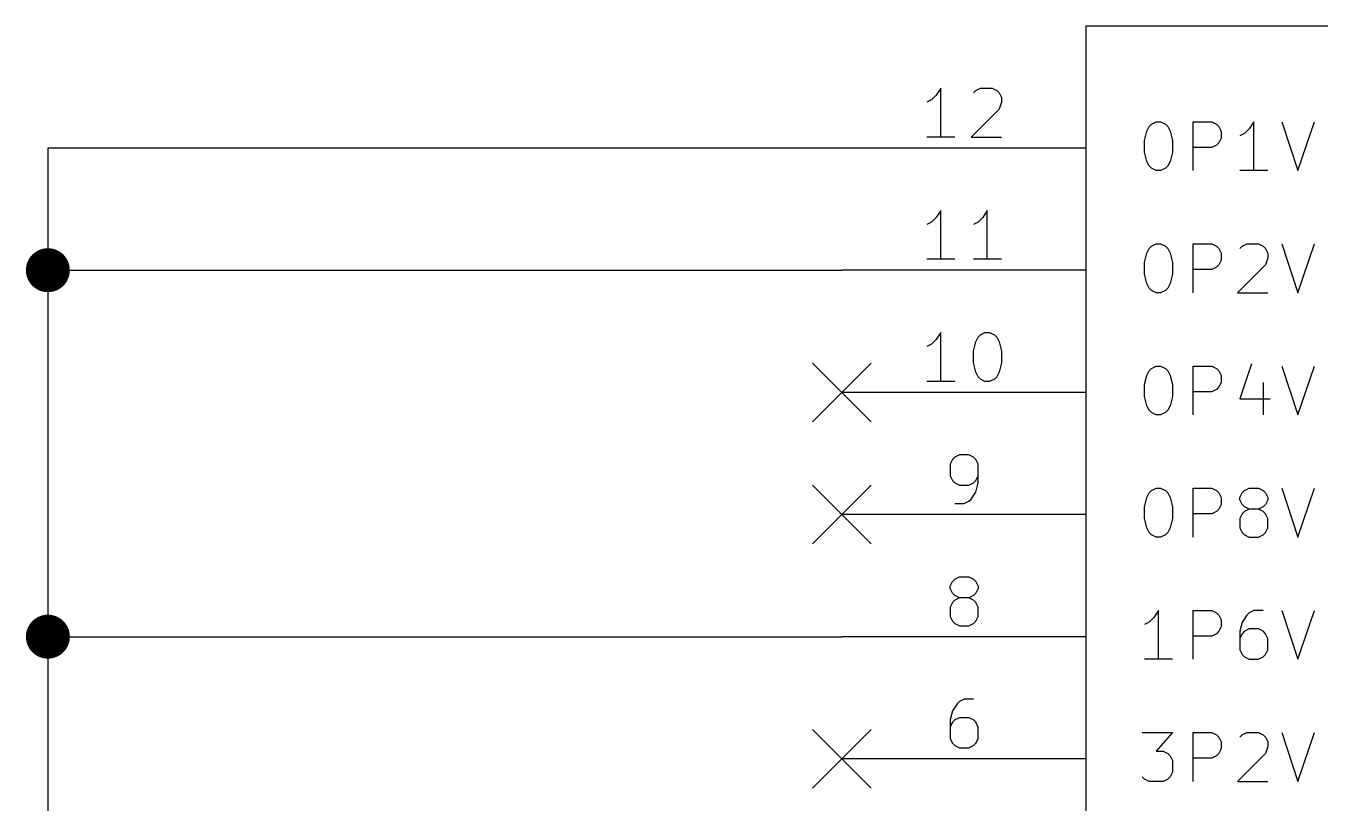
# Model space of a CAD drawing. Extents: x 0.4 to 11.3, y -7.9 to -0.4.
# Drawn here: x 4.332 to 5.391, y -3.786 to -3.15 of the extents above; entities that cross this region are included whole.
import ezdxf

# ---------------------------------------------------------------- set-up
doc = ezdxf.new("R2010")
doc.units = 0
doc.header["$MEASUREMENT"] = 0
for name, color, linetype in [('BLUE2', 5, 'CONTINUOUS'), ('CYAN2', 4, 'CONTINUOUS'), ('GREEN3', 91, 'CONTINUOUS'), ('LYELLOW', 51, 'CONTINUOUS'), ('RED2', 1, 'CONTINUOUS'), ('RED3', 11, 'CONTINUOUS')]:
    doc.layers.add(name, color=color, linetype=linetype)

msp = doc.modelspace()

# ---------------------------------------------------------------- linework, layer by layer
at = {"layer": 'BLUE2', "linetype": 'CONTINUOUS'}
for p, q in [((4.976, -3.426), (5.024, -3.474)), ((5.024, -3.426), (4.976, -3.474)), ((4.976, -3.526), (5.024, -3.574)), ((5.024, -3.526), (4.976, -3.574)), ((4.976, -3.726), (5.024, -3.774)), ((5.024, -3.726), (4.976, -3.774))]:
    msp.add_line(p, q, dxfattribs=at)
at = {"layer": 'CYAN2', "linetype": 'CONTINUOUS'}
for p, q in [((5.2514, -3.2323), (5.2533, -3.2304)), ((5.2514, -3.2323), (5.2533, -3.2304)), ((5.2533, -3.2304), (5.2571, -3.2285)), ((5.2533, -3.2304), (5.2571, -3.2285)), ((5.2571, -3.2285), (5.2609, -3.2285)), ((5.2571, -3.2285), (5.2609, -3.2285)), ((5.2609, -3.2285), (5.2648, -3.2304)), ((5.2609, -3.2285), (5.2648, -3.2304)), ((5.2648, -3.2304), (5.2667, -3.2323)), ((5.2648, -3.2304), (5.2667, -3.2323)), ((5.2876, -3.2685), (5.2876, -3.2285)), ((5.2876, -3.2285), (5.3029, -3.2285)), ((5.2876, -3.2685), (5.2876, -3.2285)), ((5.2876, -3.2285), (5.3029, -3.2285)), ((5.3029, -3.2285), (5.3067, -3.2304)), ((5.3029, -3.2285), (5.3067, -3.2304)), ((5.3067, -3.2304), (5.3086, -3.2323)), ((5.3067, -3.2304), (5.3086, -3.2323)), ((5.3371, -3.2285), (5.3333, -3.2342)), ((5.3371, -3.2285), (5.3333, -3.2342)), ((5.3371, -3.2685), (5.3371, -3.2285)), ((5.3371, -3.2685), (5.3371, -3.2285)), ((5.36, -3.2285), (5.3733, -3.2685)), ((5.36, -3.2285), (5.3733, -3.2685)), ((5.3733, -3.2685), (5.3867, -3.2285)), ((5.3733, -3.2685), (5.3867, -3.2285)), ((5.2476, -3.2437), (5.2495, -3.2361)), ((5.2476, -3.2437), (5.2495, -3.2361)), ((5.2495, -3.2361), (5.2514, -3.2323)), ((5.2495, -3.2361), (5.2514, -3.2323)), ((5.2667, -3.2323), (5.2686, -3.2361)), ((5.2667, -3.2323), (5.2686, -3.2361)), ((5.2686, -3.2361), (5.2705, -3.2437)), ((5.2686, -3.2361), (5.2705, -3.2437)), ((5.3086, -3.2323), (5.3105, -3.2361)), ((5.3086, -3.2323), (5.3105, -3.2361)), ((5.3105, -3.2418), (5.3086, -3.2456)), ((5.3105, -3.2418), (5.3086, -3.2456)), ((5.3105, -3.2361), (5.3105, -3.2418)), ((5.3105, -3.2361), (5.3105, -3.2418)), ((5.3295, -3.238), (5.3257, -3.2399)), ((5.3295, -3.238), (5.3257, -3.2399)), ((5.3333, -3.2342), (5.3295, -3.238)), ((5.3333, -3.2342), (5.3295, -3.238)), ((5.2476, -3.2533), (5.2476, -3.2437)), ((5.2476, -3.2533), (5.2476, -3.2437)), ((5.2705, -3.2437), (5.2705, -3.2533)), ((5.2705, -3.2437), (5.2705, -3.2533)), ((5.3029, -3.2495), (5.2876, -3.2495)), ((5.3029, -3.2495), (5.2876, -3.2495)), ((5.3067, -3.2476), (5.3029, -3.2495)), ((5.3067, -3.2476), (5.3029, -3.2495)), ((5.3086, -3.2456), (5.3067, -3.2476)), ((5.3086, -3.2456), (5.3067, -3.2476)), ((5.2495, -3.2609), (5.2476, -3.2533)), ((5.2495, -3.2609), (5.2476, -3.2533)), ((5.2514, -3.2647), (5.2495, -3.2609)), ((5.2514, -3.2647), (5.2495, -3.2609)), ((5.2686, -3.2609), (5.2667, -3.2647)), ((5.2686, -3.2609), (5.2667, -3.2647)), ((5.2705, -3.2533), (5.2686, -3.2609)), ((5.2705, -3.2533), (5.2686, -3.2609)), ((5.2533, -3.2666), (5.2514, -3.2647)), ((5.2533, -3.2666), (5.2514, -3.2647)), ((5.2571, -3.2685), (5.2533, -3.2666)), ((5.2571, -3.2685), (5.2533, -3.2666)), ((5.2609, -3.2685), (5.2571, -3.2685)), ((5.2609, -3.2685), (5.2571, -3.2685)), ((5.2648, -3.2666), (5.2609, -3.2685)), ((5.2648, -3.2666), (5.2609, -3.2685)), ((5.2667, -3.2647), (5.2648, -3.2666)), ((5.2667, -3.2647), (5.2648, -3.2666)), ((5.3486, -3.2685), (5.3257, -3.2685)), ((5.3486, -3.2685), (5.3257, -3.2685)), ((5.2476, -3.3437), (5.2495, -3.3361)), ((5.2476, -3.3437), (5.2495, -3.3361)), ((5.2495, -3.3361), (5.2514, -3.3323)), ((5.2495, -3.3361), (5.2514, -3.3323)), ((5.2514, -3.3323), (5.2533, -3.3304)), ((5.2514, -3.3323), (5.2533, -3.3304)), ((5.2533, -3.3304), (5.2571, -3.3285)), ((5.2533, -3.3304), (5.2571, -3.3285)), ((5.2571, -3.3285), (5.2609, -3.3285)), ((5.2571, -3.3285), (5.2609, -3.3285)), ((5.2609, -3.3285), (5.2648, -3.3304)), ((5.2609, -3.3285), (5.2648, -3.3304)), ((5.2648, -3.3304), (5.2667, -3.3323)), ((5.2648, -3.3304), (5.2667, -3.3323)), ((5.2667, -3.3323), (5.2686, -3.3361)), ((5.2667, -3.3323), (5.2686, -3.3361)), ((5.2686, -3.3361), (5.2705, -3.3437)), ((5.2686, -3.3361), (5.2705, -3.3437)), ((5.2876, -3.3685), (5.2876, -3.3285)), ((5.2876, -3.3285), (5.3029, -3.3285)), ((5.2876, -3.3685), (5.2876, -3.3285)), ((5.2876, -3.3285), (5.3029, -3.3285)), ((5.3029, -3.3285), (5.3067, -3.3304)), ((5.3029, -3.3285), (5.3067, -3.3304)), ((5.3067, -3.3304), (5.3086, -3.3323)), ((5.3067, -3.3304), (5.3086, -3.3323)), ((5.3086, -3.3323), (5.3105, -3.3361)), ((5.3086, -3.3323), (5.3105, -3.3361)), ((5.3105, -3.3361), (5.3105, -3.3418)), ((5.3105, -3.3361), (5.3105, -3.3418)), ((5.3257, -3.3323), (5.3276, -3.3304)), ((5.3257, -3.3323), (5.3276, -3.3304)), ((5.3276, -3.3304), (5.3314, -3.3285)), ((5.3276, -3.3304), (5.3314, -3.3285)), ((5.3314, -3.3285), (5.3409, -3.3285)), ((5.3314, -3.3285), (5.3409, -3.3285)), ((5.3409, -3.3285), (5.3448, -3.3304)), ((5.3409, -3.3285), (5.3448, -3.3304)), ((5.3448, -3.3304), (5.3467, -3.3323)), ((5.3448, -3.3304), (5.3467, -3.3323)), ((5.3467, -3.3323), (5.3486, -3.3361)), ((5.3467, -3.3323), (5.3486, -3.3361)), ((5.3486, -3.3361), (5.3486, -3.3399)), ((5.3486, -3.3361), (5.3486, -3.3399)), ((5.36, -3.3285), (5.3733, -3.3685)), ((5.36, -3.3285), (5.3733, -3.3685)), ((5.3733, -3.3685), (5.3867, -3.3285)), ((5.3733, -3.3685), (5.3867, -3.3285)), ((5.2476, -3.3533), (5.2476, -3.3437)), ((5.2476, -3.3533), (5.2476, -3.3437)), ((5.2705, -3.3437), (5.2705, -3.3533)), ((5.2705, -3.3437), (5.2705, -3.3533)), ((5.3067, -3.3476), (5.3029, -3.3495)), ((5.3067, -3.3476), (5.3029, -3.3495)), ((5.3086, -3.3456), (5.3067, -3.3476)), ((5.3086, -3.3456), (5.3067, -3.3476)), ((5.3105, -3.3418), (5.3086, -3.3456)), ((5.3105, -3.3418), (5.3086, -3.3456)), ((5.3467, -3.3456), (5.3238, -3.3685)), ((5.3467, -3.3456), (5.3238, -3.3685)), ((5.3486, -3.3399), (5.3467, -3.3456)), ((5.3486, -3.3399), (5.3467, -3.3456)), ((5.2495, -3.3609), (5.2476, -3.3533)), ((5.2495, -3.3609), (5.2476, -3.3533)), ((5.2705, -3.3533), (5.2686, -3.3609)), ((5.2705, -3.3533), (5.2686, -3.3609)), ((5.3029, -3.3495), (5.2876, -3.3495)), ((5.3029, -3.3495), (5.2876, -3.3495)), ((5.2514, -3.3647), (5.2495, -3.3609)), ((5.2514, -3.3647), (5.2495, -3.3609)), ((5.2533, -3.3666), (5.2514, -3.3647)), ((5.2533, -3.3666), (5.2514, -3.3647)), ((5.2571, -3.3685), (5.2533, -3.3666)), ((5.2571, -3.3685), (5.2533, -3.3666)), ((5.2609, -3.3685), (5.2571, -3.3685)), ((5.2609, -3.3685), (5.2571, -3.3685)), ((5.2648, -3.3666), (5.2609, -3.3685)), ((5.2648, -3.3666), (5.2609, -3.3685)), ((5.2667, -3.3647), (5.2648, -3.3666)), ((5.2667, -3.3647), (5.2648, -3.3666)), ((5.2686, -3.3609), (5.2667, -3.3647)), ((5.2686, -3.3609), (5.2667, -3.3647)), ((5.3238, -3.3685), (5.3486, -3.3685)), ((5.3238, -3.3685), (5.3486, -3.3685)), ((5.2495, -3.4361), (5.2514, -3.4323)), ((5.2495, -3.4361), (5.2514, -3.4323)), ((5.2514, -3.4323), (5.2533, -3.4304)), ((5.2514, -3.4323), (5.2533, -3.4304)), ((5.2533, -3.4304), (5.2571, -3.4285)), ((5.2533, -3.4304), (5.2571, -3.4285)), ((5.2571, -3.4285), (5.2609, -3.4285)), ((5.2571, -3.4285), (5.2609, -3.4285)), ((5.2609, -3.4285), (5.2648, -3.4304)), ((5.2609, -3.4285), (5.2648, -3.4304)), ((5.2648, -3.4304), (5.2667, -3.4323)), ((5.2648, -3.4304), (5.2667, -3.4323)), ((5.2667, -3.4323), (5.2686, -3.4361)), ((5.2667, -3.4323), (5.2686, -3.4361)), ((5.2876, -3.4685), (5.2876, -3.4285)), ((5.2876, -3.4285), (5.3029, -3.4285)), ((5.2876, -3.4685), (5.2876, -3.4285)), ((5.2876, -3.4285), (5.3029, -3.4285)), ((5.3029, -3.4285), (5.3067, -3.4304)), ((5.3029, -3.4285), (5.3067, -3.4304)), ((5.3067, -3.4304), (5.3086, -3.4323)), ((5.3067, -3.4304), (5.3086, -3.4323)), ((5.3086, -3.4323), (5.3105, -3.4361)), ((5.3086, -3.4323), (5.3105, -3.4361)), ((5.3352, -3.4266), (5.3257, -3.4552)), ((5.3352, -3.4266), (5.3257, -3.4552)), ((5.36, -3.4285), (5.3733, -3.4685)), ((5.36, -3.4285), (5.3733, -3.4685)), ((5.3733, -3.4685), (5.3867, -3.4285)), ((5.3733, -3.4685), (5.3867, -3.4285)), ((5.2476, -3.4437), (5.2495, -3.4361)), ((5.2476, -3.4437), (5.2495, -3.4361)), ((5.2686, -3.4361), (5.2705, -3.4437)), ((5.2686, -3.4361), (5.2705, -3.4437)), ((5.3105, -3.4418), (5.3086, -3.4456)), ((5.3105, -3.4418), (5.3086, -3.4456)), ((5.3105, -3.4361), (5.3105, -3.4418)), ((5.3105, -3.4361), (5.3105, -3.4418)), ((5.3448, -3.4418), (5.3448, -3.4685)), ((5.3448, -3.4418), (5.3448, -3.4685)), ((5.2476, -3.4533), (5.2476, -3.4437)), ((5.2476, -3.4533), (5.2476, -3.4437)), ((5.2495, -3.4609), (5.2476, -3.4533)), ((5.2495, -3.4609), (5.2476, -3.4533)), ((5.2705, -3.4533), (5.2686, -3.4609)), ((5.2705, -3.4533), (5.2686, -3.4609)), ((5.2705, -3.4437), (5.2705, -3.4533)), ((5.2705, -3.4437), (5.2705, -3.4533)), ((5.3029, -3.4495), (5.2876, -3.4495)), ((5.3029, -3.4495), (5.2876, -3.4495)), ((5.3067, -3.4476), (5.3029, -3.4495)), ((5.3067, -3.4476), (5.3029, -3.4495)), ((5.3086, -3.4456), (5.3067, -3.4476)), ((5.3086, -3.4456), (5.3067, -3.4476)), ((5.2514, -3.4647), (5.2495, -3.4609)), ((5.2514, -3.4647), (5.2495, -3.4609)), ((5.2686, -3.4609), (5.2667, -3.4647)), ((5.2686, -3.4609), (5.2667, -3.4647)), ((5.3257, -3.4552), (5.3505, -3.4552)), ((5.3257, -3.4552), (5.3505, -3.4552)), ((5.2533, -3.4666), (5.2514, -3.4647)), ((5.2533, -3.4666), (5.2514, -3.4647)), ((5.2571, -3.4685), (5.2533, -3.4666)), ((5.2571, -3.4685), (5.2533, -3.4666)), ((5.2609, -3.4685), (5.2571, -3.4685)), ((5.2609, -3.4685), (5.2571, -3.4685)), ((5.2648, -3.4666), (5.2609, -3.4685)), ((5.2648, -3.4666), (5.2609, -3.4685)), ((5.2667, -3.4647), (5.2648, -3.4666)), ((5.2667, -3.4647), (5.2648, -3.4666)), ((5.2476, -3.5437), (5.2495, -3.5361)), ((5.2476, -3.5437), (5.2495, -3.5361)), ((5.2495, -3.5361), (5.2514, -3.5323)), ((5.2495, -3.5361), (5.2514, -3.5323)), ((5.2514, -3.5323), (5.2533, -3.5304)), ((5.2514, -3.5323), (5.2533, -3.5304)), ((5.2533, -3.5304), (5.2571, -3.5285)), ((5.2533, -3.5304), (5.2571, -3.5285)), ((5.2571, -3.5285), (5.2609, -3.5285)), ((5.2571, -3.5285), (5.2609, -3.5285)), ((5.2609, -3.5285), (5.2648, -3.5304)), ((5.2609, -3.5285), (5.2648, -3.5304)), ((5.2648, -3.5304), (5.2667, -3.5323)), ((5.2648, -3.5304), (5.2667, -3.5323)), ((5.2667, -3.5323), (5.2686, -3.5361)), ((5.2667, -3.5323), (5.2686, -3.5361)), ((5.2686, -3.5361), (5.2705, -3.5437)), ((5.2686, -3.5361), (5.2705, -3.5437)), ((5.2876, -3.5685), (5.2876, -3.5285)), ((5.2876, -3.5285), (5.3029, -3.5285)), ((5.2876, -3.5685), (5.2876, -3.5285)), ((5.2876, -3.5285), (5.3029, -3.5285)), ((5.3029, -3.5285), (5.3067, -3.5304)), ((5.3029, -3.5285), (5.3067, -3.5304)), ((5.3067, -3.5304), (5.3086, -3.5323)), ((5.3067, -3.5304), (5.3086, -3.5323)), ((5.3086, -3.5323), (5.3105, -3.5361)), ((5.3086, -3.5323), (5.3105, -3.5361)), ((5.3105, -3.5361), (5.3105, -3.5418)), ((5.3105, -3.5361), (5.3105, -3.5418)), ((5.3257, -3.5361), (5.3276, -3.5323)), ((5.3257, -3.5361), (5.3276, -3.5323)), ((5.3257, -3.538), (5.3257, -3.5361)), ((5.3257, -3.538), (5.3257, -3.5361)), ((5.3276, -3.5418), (5.3257, -3.538)), ((5.3276, -3.5418), (5.3257, -3.538)), ((5.3276, -3.5323), (5.3295, -3.5304)), ((5.3276, -3.5323), (5.3295, -3.5304)), ((5.3295, -3.5304), (5.3333, -3.5285)), ((5.3295, -3.5304), (5.3333, -3.5285)), ((5.3333, -3.5285), (5.3409, -3.5285)), ((5.3333, -3.5285), (5.3409, -3.5285)), ((5.3409, -3.5285), (5.3448, -3.5304)), ((5.3409, -3.5285), (5.3448, -3.5304)), ((5.3448, -3.5304), (5.3467, -3.5323)), ((5.3448, -3.5304), (5.3467, -3.5323)), ((5.3467, -3.5323), (5.3486, -3.5361)), ((5.3467, -3.5323), (5.3486, -3.5361)), ((5.3486, -3.538), (5.3467, -3.5418)), ((5.3486, -3.538), (5.3467, -3.5418)), ((5.3486, -3.5361), (5.3486, -3.538)), ((5.3486, -3.5361), (5.3486, -3.538)), ((5.36, -3.5285), (5.3733, -3.5685)), ((5.36, -3.5285), (5.3733, -3.5685)), ((5.3733, -3.5685), (5.3867, -3.5285)), ((5.3733, -3.5685), (5.3867, -3.5285)), ((5.2476, -3.5533), (5.2476, -3.5437)), ((5.2476, -3.5533), (5.2476, -3.5437)), ((5.2705, -3.5437), (5.2705, -3.5533)), ((5.2705, -3.5437), (5.2705, -3.5533)), ((5.3067, -3.5476), (5.3029, -3.5495)), ((5.3067, -3.5476), (5.3029, -3.5495)), ((5.3086, -3.5456), (5.3067, -3.5476)), ((5.3086, -3.5456), (5.3067, -3.5476)), ((5.3105, -3.5418), (5.3086, -3.5456)), ((5.3105, -3.5418), (5.3086, -3.5456)), ((5.3295, -3.5437), (5.3276, -3.5418)), ((5.3295, -3.5437), (5.3276, -3.5418)), ((5.3295, -3.5476), (5.3276, -3.5495)), ((5.3295, -3.5476), (5.3276, -3.5495)), ((5.3333, -3.5456), (5.3295, -3.5437)), ((5.3333, -3.5456), (5.3295, -3.5437)), ((5.3333, -3.5456), (5.3295, -3.5476)), ((5.3333, -3.5456), (5.3295, -3.5476)), ((5.3409, -3.5456), (5.3333, -3.5456)), ((5.3409, -3.5456), (5.3333, -3.5456)), ((5.3448, -3.5437), (5.3409, -3.5456)), ((5.3448, -3.5437), (5.3409, -3.5456)), ((5.3448, -3.5476), (5.3409, -3.5456)), ((5.3448, -3.5476), (5.3409, -3.5456)), ((5.3467, -3.5418), (5.3448, -3.5437)), ((5.3467, -3.5418), (5.3448, -3.5437)), ((5.3467, -3.5495), (5.3448, -3.5476)), ((5.3467, -3.5495), (5.3448, -3.5476)), ((5.2495, -3.5609), (5.2476, -3.5533)), ((5.2495, -3.5609), (5.2476, -3.5533)), ((5.2705, -3.5533), (5.2686, -3.5609)), ((5.2705, -3.5533), (5.2686, -3.5609)), ((5.3029, -3.5495), (5.2876, -3.5495)), ((5.3029, -3.5495), (5.2876, -3.5495)), ((5.3276, -3.5495), (5.3257, -3.5533)), ((5.3276, -3.5495), (5.3257, -3.5533)), ((5.3257, -3.5533), (5.3257, -3.5609)), ((5.3257, -3.5533), (5.3257, -3.5609)), ((5.3486, -3.5533), (5.3467, -3.5495)), ((5.3486, -3.5533), (5.3467, -3.5495)), ((5.3486, -3.5609), (5.3486, -3.5533)), ((5.3486, -3.5609), (5.3486, -3.5533)), ((5.2514, -3.5647), (5.2495, -3.5609)), ((5.2514, -3.5647), (5.2495, -3.5609)), ((5.2533, -3.5666), (5.2514, -3.5647)), ((5.2533, -3.5666), (5.2514, -3.5647)), ((5.2571, -3.5685), (5.2533, -3.5666)), ((5.2571, -3.5685), (5.2533, -3.5666)), ((5.2609, -3.5685), (5.2571, -3.5685)), ((5.2609, -3.5685), (5.2571, -3.5685)), ((5.2648, -3.5666), (5.2609, -3.5685)), ((5.2648, -3.5666), (5.2609, -3.5685)), ((5.2667, -3.5647), (5.2648, -3.5666)), ((5.2667, -3.5647), (5.2648, -3.5666)), ((5.2686, -3.5609), (5.2667, -3.5647)), ((5.2686, -3.5609), (5.2667, -3.5647)), ((5.3257, -3.5609), (5.3276, -3.5647)), ((5.3257, -3.5609), (5.3276, -3.5647)), ((5.3276, -3.5647), (5.3295, -3.5666)), ((5.3276, -3.5647), (5.3295, -3.5666)), ((5.3295, -3.5666), (5.3333, -3.5685)), ((5.3295, -3.5666), (5.3333, -3.5685)), ((5.3333, -3.5685), (5.3409, -3.5685)), ((5.3333, -3.5685), (5.3409, -3.5685)), ((5.3409, -3.5685), (5.3448, -3.5666)), ((5.3409, -3.5685), (5.3448, -3.5666)), ((5.3448, -3.5666), (5.3467, -3.5647)), ((5.3448, -3.5666), (5.3467, -3.5647)), ((5.3467, -3.5647), (5.3486, -3.5609)), ((5.3467, -3.5647), (5.3486, -3.5609)), ((5.259, -3.6285), (5.2552, -3.6342)), ((5.259, -3.6285), (5.2552, -3.6342)), ((5.259, -3.6685), (5.259, -3.6285)), ((5.259, -3.6685), (5.259, -3.6285)), ((5.2876, -3.6685), (5.2876, -3.6285)), ((5.2876, -3.6285), (5.3029, -3.6285)), ((5.2876, -3.6685), (5.2876, -3.6285)), ((5.2876, -3.6285), (5.3029, -3.6285)), ((5.3029, -3.6285), (5.3067, -3.6304)), ((5.3029, -3.6285), (5.3067, -3.6304)), ((5.3067, -3.6304), (5.3086, -3.6323)), ((5.3067, -3.6304), (5.3086, -3.6323)), ((5.3086, -3.6323), (5.3105, -3.6361)), ((5.3086, -3.6323), (5.3105, -3.6361)), ((5.3314, -3.6323), (5.3276, -3.638)), ((5.3314, -3.6323), (5.3276, -3.638)), ((5.3333, -3.6304), (5.3314, -3.6323)), ((5.3333, -3.6304), (5.3314, -3.6323)), ((5.3371, -3.6285), (5.3333, -3.6304)), ((5.3371, -3.6285), (5.3333, -3.6304)), ((5.3448, -3.6285), (5.3371, -3.6285)), ((5.3448, -3.6285), (5.3371, -3.6285)), ((5.36, -3.6285), (5.3733, -3.6685)), ((5.36, -3.6285), (5.3733, -3.6685)), ((5.3733, -3.6685), (5.3867, -3.6285)), ((5.3733, -3.6685), (5.3867, -3.6285)), ((5.2514, -3.638), (5.2476, -3.6399)), ((5.2514, -3.638), (5.2476, -3.6399)), ((5.2552, -3.6342), (5.2514, -3.638)), ((5.2552, -3.6342), (5.2514, -3.638)), ((5.3105, -3.6418), (5.3086, -3.6456)), ((5.3105, -3.6418), (5.3086, -3.6456)), ((5.3105, -3.6361), (5.3105, -3.6418)), ((5.3105, -3.6361), (5.3105, -3.6418)), ((5.3276, -3.638), (5.3257, -3.6456)), ((5.3276, -3.638), (5.3257, -3.6456)), ((5.3333, -3.6437), (5.3295, -3.6456)), ((5.3333, -3.6437), (5.3295, -3.6456)), ((5.3409, -3.6437), (5.3333, -3.6437)), ((5.3409, -3.6437), (5.3333, -3.6437)), ((5.3448, -3.6456), (5.3409, -3.6437)), ((5.3448, -3.6456), (5.3409, -3.6437)), ((5.3029, -3.6495), (5.2876, -3.6495)), ((5.3029, -3.6495), (5.2876, -3.6495)), ((5.3067, -3.6476), (5.3029, -3.6495)), ((5.3067, -3.6476), (5.3029, -3.6495)), ((5.3086, -3.6456), (5.3067, -3.6476)), ((5.3086, -3.6456), (5.3067, -3.6476)), ((5.3257, -3.6456), (5.3257, -3.6609)), ((5.3257, -3.6456), (5.3257, -3.6609)), ((5.3276, -3.6476), (5.3257, -3.6514)), ((5.3276, -3.6476), (5.3257, -3.6514)), ((5.3295, -3.6456), (5.3276, -3.6476)), ((5.3295, -3.6456), (5.3276, -3.6476)), ((5.3467, -3.6476), (5.3448, -3.6456)), ((5.3467, -3.6476), (5.3448, -3.6456)), ((5.3486, -3.6514), (5.3467, -3.6476)), ((5.3486, -3.6514), (5.3467, -3.6476)), ((5.3486, -3.6609), (5.3486, -3.6514)), ((5.3486, -3.6609), (5.3486, -3.6514)), ((5.3257, -3.6609), (5.3276, -3.6647)), ((5.3257, -3.6609), (5.3276, -3.6647)), ((5.3276, -3.6647), (5.3295, -3.6666)), ((5.3276, -3.6647), (5.3295, -3.6666)), ((5.3448, -3.6666), (5.3467, -3.6647)), ((5.3448, -3.6666), (5.3467, -3.6647)), ((5.3467, -3.6647), (5.3486, -3.6609)), ((5.3467, -3.6647), (5.3486, -3.6609)), ((5.2705, -3.6685), (5.2476, -3.6685)), ((5.2705, -3.6685), (5.2476, -3.6685)), ((5.3295, -3.6666), (5.3333, -3.6685)), ((5.3295, -3.6666), (5.3333, -3.6685)), ((5.3333, -3.6685), (5.3409, -3.6685)), ((5.3333, -3.6685), (5.3409, -3.6685)), ((5.3409, -3.6685), (5.3448, -3.6666)), ((5.3409, -3.6685), (5.3448, -3.6666)), ((5.2457, -3.7285), (5.2705, -3.7285)), ((5.2457, -3.7285), (5.2705, -3.7285)), ((5.2705, -3.7285), (5.2571, -3.7437)), ((5.2705, -3.7285), (5.2571, -3.7437)), ((5.2876, -3.7685), (5.2876, -3.7285)), ((5.2876, -3.7285), (5.3029, -3.7285)), ((5.2876, -3.7685), (5.2876, -3.7285)), ((5.2876, -3.7285), (5.3029, -3.7285)), ((5.3029, -3.7285), (5.3067, -3.7304)), ((5.3029, -3.7285), (5.3067, -3.7304)), ((5.3276, -3.7304), (5.3314, -3.7285)), ((5.3276, -3.7304), (5.3314, -3.7285)), ((5.3314, -3.7285), (5.3409, -3.7285)), ((5.3314, -3.7285), (5.3409, -3.7285)), ((5.3409, -3.7285), (5.3448, -3.7304)), ((5.3409, -3.7285), (5.3448, -3.7304)), ((5.36, -3.7285), (5.3733, -3.7685)), ((5.36, -3.7285), (5.3733, -3.7685)), ((5.3733, -3.7685), (5.3867, -3.7285)), ((5.3733, -3.7685), (5.3867, -3.7285)), ((5.3067, -3.7304), (5.3086, -3.7323)), ((5.3067, -3.7304), (5.3086, -3.7323)), ((5.3086, -3.7323), (5.3105, -3.7361)), ((5.3086, -3.7323), (5.3105, -3.7361)), ((5.3105, -3.7361), (5.3105, -3.7418)), ((5.3105, -3.7361), (5.3105, -3.7418)), ((5.3257, -3.7323), (5.3276, -3.7304)), ((5.3257, -3.7323), (5.3276, -3.7304)), ((5.3448, -3.7304), (5.3467, -3.7323)), ((5.3448, -3.7304), (5.3467, -3.7323)), ((5.3467, -3.7323), (5.3486, -3.7361)), ((5.3467, -3.7323), (5.3486, -3.7361)), ((5.3486, -3.7361), (5.3486, -3.7399)), ((5.3486, -3.7361), (5.3486, -3.7399)), ((5.2571, -3.7437), (5.2629, -3.7437)), ((5.2571, -3.7437), (5.2629, -3.7437)), ((5.2629, -3.7437), (5.2667, -3.7456)), ((5.2629, -3.7437), (5.2667, -3.7456)), ((5.2667, -3.7456), (5.2686, -3.7476)), ((5.2667, -3.7456), (5.2686, -3.7476)), ((5.2686, -3.7476), (5.2705, -3.7514)), ((5.2686, -3.7476), (5.2705, -3.7514)), ((5.3029, -3.7495), (5.2876, -3.7495)), ((5.3029, -3.7495), (5.2876, -3.7495)), ((5.3067, -3.7476), (5.3029, -3.7495)), ((5.3067, -3.7476), (5.3029, -3.7495)), ((5.3086, -3.7456), (5.3067, -3.7476)), ((5.3086, -3.7456), (5.3067, -3.7476)), ((5.3105, -3.7418), (5.3086, -3.7456)), ((5.3105, -3.7418), (5.3086, -3.7456)), ((5.3467, -3.7456), (5.3238, -3.7685)), ((5.3467, -3.7456), (5.3238, -3.7685)), ((5.3486, -3.7399), (5.3467, -3.7456)), ((5.3486, -3.7399), (5.3467, -3.7456)), ((5.2705, -3.7609), (5.2686, -3.7647)), ((5.2705, -3.7609), (5.2686, -3.7647)), ((5.2705, -3.7514), (5.2705, -3.7609)), ((5.2705, -3.7514), (5.2705, -3.7609)), ((5.2476, -3.7666), (5.2457, -3.7647)), ((5.2476, -3.7666), (5.2457, -3.7647)), ((5.2514, -3.7685), (5.2476, -3.7666)), ((5.2514, -3.7685), (5.2476, -3.7666)), ((5.2629, -3.7685), (5.2514, -3.7685)), ((5.2629, -3.7685), (5.2514, -3.7685)), ((5.2667, -3.7666), (5.2629, -3.7685)), ((5.2667, -3.7666), (5.2629, -3.7685)), ((5.2686, -3.7647), (5.2667, -3.7666)), ((5.2686, -3.7647), (5.2667, -3.7666)), ((5.3238, -3.7685), (5.3486, -3.7685)), ((5.3238, -3.7685), (5.3486, -3.7685))]:
    msp.add_line(p, q, dxfattribs=at)
at = {"layer": 'GREEN3', "linetype": 'CONTINUOUS'}
for p, q in [((4.35, -3.25), (4.35, -3.35)), ((5, -3.25), (4.35, -3.25)), ((4.35, -3.35), (5, -3.35)), ((4.35, -3.35), (4.35, -3.65)), ((4.35, -3.65), (4.35, -5.35)), ((4.35, -3.65), (5, -3.65))]:
    msp.add_line(p, q, dxfattribs=at)
at = {"layer": 'GREEN3', "const_width": 0.018}
for points in [[(4.341, -3.35, 1), (4.359, -3.35, 1)], [(4.341, -3.65, 1), (4.359, -3.65, 1)]]:
    msp.add_lwpolyline(points, format="xyb", close=True, dxfattribs=at)
at = {"layer": 'LYELLOW', "linetype": 'CONTINUOUS'}
for p, q in [((5.2, -4.95), (5.2, -3.15)), ((5.2, -3.15), (6.2, -3.15))]:
    msp.add_line(p, q, dxfattribs=at)
at = {"layer": 'RED2', "linetype": 'CONTINUOUS'}
for p, q in [((5.2, -4.95), (5.2, -3.15)), ((5.2, -3.15), (6.2, -3.15)), ((5.2, -3.25), (5, -3.25)), ((5.2, -3.25), (5, -3.25)), ((5.2, -3.35), (5, -3.35)), ((5.2, -3.35), (5, -3.35)), ((5.2, -3.45), (5, -3.45)), ((5.2, -3.45), (5, -3.45)), ((5.2, -3.55), (5, -3.55)), ((5.2, -3.55), (5, -3.55)), ((5.2, -3.65), (5, -3.65)), ((5.2, -3.65), (5, -3.65)), ((5.2, -3.75), (5, -3.75)), ((5.2, -3.75), (5, -3.75))]:
    msp.add_line(p, q, dxfattribs=at)
at = {"layer": 'RED3', "linetype": 'CONTINUOUS'}
for p, q in [((5.0771, -3.2068), (5.0733, -3.2106)), ((5.0771, -3.2068), (5.0733, -3.2106)), ((5.081, -3.2011), (5.0771, -3.2068)), ((5.081, -3.2011), (5.0771, -3.2068)), ((5.081, -3.2411), (5.081, -3.2011)), ((5.081, -3.2411), (5.081, -3.2011)), ((5.1076, -3.2049), (5.1095, -3.203)), ((5.1076, -3.2049), (5.1095, -3.203)), ((5.1095, -3.203), (5.1133, -3.2011)), ((5.1095, -3.203), (5.1133, -3.2011)), ((5.1133, -3.2011), (5.1229, -3.2011)), ((5.1133, -3.2011), (5.1229, -3.2011)), ((5.1229, -3.2011), (5.1267, -3.203)), ((5.1229, -3.2011), (5.1267, -3.203)), ((5.1267, -3.203), (5.1286, -3.2049)), ((5.1267, -3.203), (5.1286, -3.2049)), ((5.1286, -3.2049), (5.1305, -3.2087)), ((5.1286, -3.2049), (5.1305, -3.2087)), ((5.1305, -3.2087), (5.1305, -3.2125)), ((5.1305, -3.2087), (5.1305, -3.2125)), ((5.0733, -3.2106), (5.0695, -3.2125)), ((5.0733, -3.2106), (5.0695, -3.2125)), ((5.1286, -3.2182), (5.1057, -3.2411)), ((5.1286, -3.2182), (5.1057, -3.2411)), ((5.1305, -3.2125), (5.1286, -3.2182)), ((5.1305, -3.2125), (5.1286, -3.2182)), ((5.0924, -3.2411), (5.0695, -3.2411)), ((5.0924, -3.2411), (5.0695, -3.2411)), ((5.1057, -3.2411), (5.1305, -3.2411)), ((5.1057, -3.2411), (5.1305, -3.2411)), ((5.081, -3.3011), (5.0771, -3.3068)), ((5.081, -3.3011), (5.0771, -3.3068)), ((5.081, -3.3411), (5.081, -3.3011)), ((5.081, -3.3411), (5.081, -3.3011)), ((5.119, -3.3011), (5.1152, -3.3068)), ((5.119, -3.3011), (5.1152, -3.3068)), ((5.119, -3.3411), (5.119, -3.3011)), ((5.119, -3.3411), (5.119, -3.3011)), ((5.0733, -3.3106), (5.0695, -3.3125)), ((5.0733, -3.3106), (5.0695, -3.3125)), ((5.0771, -3.3068), (5.0733, -3.3106)), ((5.0771, -3.3068), (5.0733, -3.3106)), ((5.1114, -3.3106), (5.1076, -3.3125)), ((5.1114, -3.3106), (5.1076, -3.3125)), ((5.1152, -3.3068), (5.1114, -3.3106)), ((5.1152, -3.3068), (5.1114, -3.3106)), ((5.0924, -3.3411), (5.0695, -3.3411)), ((5.0924, -3.3411), (5.0695, -3.3411)), ((5.1305, -3.3411), (5.1076, -3.3411)), ((5.1305, -3.3411), (5.1076, -3.3411)), ((5.0733, -3.4106), (5.0695, -3.4125)), ((5.0733, -3.4106), (5.0695, -3.4125)), ((5.0771, -3.4068), (5.0733, -3.4106)), ((5.0771, -3.4068), (5.0733, -3.4106)), ((5.081, -3.4011), (5.0771, -3.4068)), ((5.081, -3.4011), (5.0771, -3.4068)), ((5.081, -3.4411), (5.081, -3.4011)), ((5.081, -3.4411), (5.081, -3.4011)), ((5.1076, -3.4163), (5.1095, -3.4087)), ((5.1076, -3.4163), (5.1095, -3.4087)), ((5.1095, -3.4087), (5.1114, -3.4049)), ((5.1095, -3.4087), (5.1114, -3.4049)), ((5.1114, -3.4049), (5.1133, -3.403)), ((5.1114, -3.4049), (5.1133, -3.403)), ((5.1133, -3.403), (5.1171, -3.4011)), ((5.1133, -3.403), (5.1171, -3.4011)), ((5.1171, -3.4011), (5.1209, -3.4011)), ((5.1171, -3.4011), (5.1209, -3.4011)), ((5.1209, -3.4011), (5.1248, -3.403)), ((5.1209, -3.4011), (5.1248, -3.403)), ((5.1248, -3.403), (5.1267, -3.4049)), ((5.1248, -3.403), (5.1267, -3.4049)), ((5.1267, -3.4049), (5.1286, -3.4087)), ((5.1267, -3.4049), (5.1286, -3.4087)), ((5.1286, -3.4087), (5.1305, -3.4163)), ((5.1286, -3.4087), (5.1305, -3.4163)), ((5.1076, -3.4259), (5.1076, -3.4163)), ((5.1076, -3.4259), (5.1076, -3.4163)), ((5.1305, -3.4163), (5.1305, -3.4259)), ((5.1305, -3.4163), (5.1305, -3.4259)), ((5.1095, -3.4335), (5.1076, -3.4259)), ((5.1095, -3.4335), (5.1076, -3.4259)), ((5.1305, -3.4259), (5.1286, -3.4335)), ((5.1305, -3.4259), (5.1286, -3.4335)), ((5.0924, -3.4411), (5.0695, -3.4411)), ((5.0924, -3.4411), (5.0695, -3.4411)), ((5.1114, -3.4373), (5.1095, -3.4335)), ((5.1114, -3.4373), (5.1095, -3.4335)), ((5.1133, -3.4392), (5.1114, -3.4373)), ((5.1133, -3.4392), (5.1114, -3.4373)), ((5.1171, -3.4411), (5.1133, -3.4392)), ((5.1171, -3.4411), (5.1133, -3.4392)), ((5.1209, -3.4411), (5.1171, -3.4411)), ((5.1209, -3.4411), (5.1171, -3.4411)), ((5.1248, -3.4392), (5.1209, -3.4411)), ((5.1248, -3.4392), (5.1209, -3.4411)), ((5.1267, -3.4373), (5.1248, -3.4392)), ((5.1267, -3.4373), (5.1248, -3.4392)), ((5.1286, -3.4335), (5.1267, -3.4373)), ((5.1286, -3.4335), (5.1267, -3.4373)), ((5.0905, -3.5049), (5.0886, -3.5087)), ((5.0905, -3.5049), (5.0886, -3.5087)), ((5.0924, -3.503), (5.0905, -3.5049)), ((5.0924, -3.503), (5.0905, -3.5049)), ((5.0962, -3.5011), (5.0924, -3.503)), ((5.0962, -3.5011), (5.0924, -3.503)), ((5.1038, -3.5011), (5.0962, -3.5011)), ((5.1038, -3.5011), (5.0962, -3.5011)), ((5.1076, -3.503), (5.1038, -3.5011)), ((5.1076, -3.503), (5.1038, -3.5011)), ((5.1095, -3.5049), (5.1076, -3.503)), ((5.1095, -3.5049), (5.1076, -3.503)), ((5.1114, -3.5087), (5.1095, -3.5049)), ((5.1114, -3.5087), (5.1095, -3.5049)), ((5.0886, -3.5087), (5.0886, -3.5182)), ((5.0886, -3.5087), (5.0886, -3.5182)), ((5.1114, -3.524), (5.1114, -3.5087)), ((5.1114, -3.524), (5.1114, -3.5087)), ((5.0886, -3.5182), (5.0905, -3.5221)), ((5.0886, -3.5182), (5.0905, -3.5221)), ((5.0905, -3.5221), (5.0924, -3.524)), ((5.0905, -3.5221), (5.0924, -3.524)), ((5.0924, -3.524), (5.0962, -3.5259)), ((5.0924, -3.524), (5.0962, -3.5259)), ((5.0962, -3.5259), (5.1038, -3.5259)), ((5.0962, -3.5259), (5.1038, -3.5259)), ((5.1038, -3.5259), (5.1076, -3.524)), ((5.1038, -3.5259), (5.1076, -3.524)), ((5.1076, -3.524), (5.1095, -3.5221)), ((5.1076, -3.524), (5.1095, -3.5221)), ((5.1095, -3.5221), (5.1114, -3.5182)), ((5.1095, -3.5221), (5.1114, -3.5182)), ((5.1095, -3.5316), (5.1114, -3.524)), ((5.1095, -3.5316), (5.1114, -3.524)), ((5.1038, -3.5392), (5.1057, -3.5373)), ((5.1038, -3.5392), (5.1057, -3.5373)), ((5.1057, -3.5373), (5.1095, -3.5316)), ((5.1057, -3.5373), (5.1095, -3.5316)), ((5.0924, -3.5411), (5.1, -3.5411)), ((5.0924, -3.5411), (5.1, -3.5411)), ((5.1, -3.5411), (5.1038, -3.5392)), ((5.1, -3.5411), (5.1038, -3.5392)), ((5.0924, -3.603), (5.0962, -3.6011)), ((5.0924, -3.603), (5.0962, -3.6011)), ((5.0962, -3.6011), (5.1038, -3.6011)), ((5.0962, -3.6011), (5.1038, -3.6011)), ((5.1038, -3.6011), (5.1076, -3.603)), ((5.1038, -3.6011), (5.1076, -3.603)), ((5.0886, -3.6087), (5.0905, -3.6049)), ((5.0886, -3.6087), (5.0905, -3.6049)), ((5.0886, -3.6106), (5.0886, -3.6087)), ((5.0886, -3.6106), (5.0886, -3.6087)), ((5.0905, -3.6144), (5.0886, -3.6106)), ((5.0905, -3.6144), (5.0886, -3.6106)), ((5.0905, -3.6049), (5.0924, -3.603)), ((5.0905, -3.6049), (5.0924, -3.603)), ((5.1076, -3.603), (5.1095, -3.6049)), ((5.1076, -3.603), (5.1095, -3.6049)), ((5.1095, -3.6049), (5.1114, -3.6087)), ((5.1095, -3.6049), (5.1114, -3.6087)), ((5.1114, -3.6106), (5.1095, -3.6144)), ((5.1114, -3.6106), (5.1095, -3.6144)), ((5.1114, -3.6087), (5.1114, -3.6106)), ((5.1114, -3.6087), (5.1114, -3.6106)), ((5.0905, -3.6221), (5.0886, -3.6259)), ((5.0905, -3.6221), (5.0886, -3.6259)), ((5.0924, -3.6163), (5.0905, -3.6144)), ((5.0924, -3.6163), (5.0905, -3.6144)), ((5.0924, -3.6201), (5.0905, -3.6221)), ((5.0924, -3.6201), (5.0905, -3.6221)), ((5.0962, -3.6182), (5.0924, -3.6163)), ((5.0962, -3.6182), (5.0924, -3.6163)), ((5.0962, -3.6182), (5.0924, -3.6201)), ((5.0962, -3.6182), (5.0924, -3.6201)), ((5.1038, -3.6182), (5.0962, -3.6182)), ((5.1038, -3.6182), (5.0962, -3.6182)), ((5.1076, -3.6163), (5.1038, -3.6182)), ((5.1076, -3.6163), (5.1038, -3.6182)), ((5.1076, -3.6201), (5.1038, -3.6182)), ((5.1076, -3.6201), (5.1038, -3.6182)), ((5.1095, -3.6144), (5.1076, -3.6163)), ((5.1095, -3.6144), (5.1076, -3.6163)), ((5.1095, -3.6221), (5.1076, -3.6201)), ((5.1095, -3.6221), (5.1076, -3.6201)), ((5.1114, -3.6259), (5.1095, -3.6221)), ((5.1114, -3.6259), (5.1095, -3.6221)), ((5.0886, -3.6259), (5.0886, -3.6335)), ((5.0886, -3.6259), (5.0886, -3.6335)), ((5.0886, -3.6335), (5.0905, -3.6373)), ((5.0886, -3.6335), (5.0905, -3.6373)), ((5.1095, -3.6373), (5.1114, -3.6335)), ((5.1095, -3.6373), (5.1114, -3.6335)), ((5.1114, -3.6335), (5.1114, -3.6259)), ((5.1114, -3.6335), (5.1114, -3.6259)), ((5.0905, -3.6373), (5.0924, -3.6392)), ((5.0905, -3.6373), (5.0924, -3.6392)), ((5.0924, -3.6392), (5.0962, -3.6411)), ((5.0924, -3.6392), (5.0962, -3.6411)), ((5.0962, -3.6411), (5.1038, -3.6411)), ((5.0962, -3.6411), (5.1038, -3.6411)), ((5.1038, -3.6411), (5.1076, -3.6392)), ((5.1038, -3.6411), (5.1076, -3.6392)), ((5.1076, -3.6392), (5.1095, -3.6373)), ((5.1076, -3.6392), (5.1095, -3.6373)), ((5.0943, -3.7049), (5.0905, -3.7106)), ((5.0943, -3.7049), (5.0905, -3.7106)), ((5.0962, -3.703), (5.0943, -3.7049)), ((5.0962, -3.703), (5.0943, -3.7049)), ((5.1, -3.7011), (5.0962, -3.703)), ((5.1, -3.7011), (5.0962, -3.703)), ((5.1076, -3.7011), (5.1, -3.7011)), ((5.1076, -3.7011), (5.1, -3.7011)), ((5.0905, -3.7106), (5.0886, -3.7182)), ((5.0905, -3.7106), (5.0886, -3.7182)), ((5.0886, -3.7182), (5.0886, -3.7335)), ((5.0886, -3.7182), (5.0886, -3.7335)), ((5.0924, -3.7182), (5.0905, -3.7201)), ((5.0924, -3.7182), (5.0905, -3.7201)), ((5.0962, -3.7163), (5.0924, -3.7182)), ((5.0962, -3.7163), (5.0924, -3.7182)), ((5.1038, -3.7163), (5.0962, -3.7163)), ((5.1038, -3.7163), (5.0962, -3.7163)), ((5.1076, -3.7182), (5.1038, -3.7163)), ((5.1076, -3.7182), (5.1038, -3.7163)), ((5.1095, -3.7201), (5.1076, -3.7182)), ((5.1095, -3.7201), (5.1076, -3.7182)), ((5.0905, -3.7201), (5.0886, -3.724)), ((5.0905, -3.7201), (5.0886, -3.724)), ((5.1114, -3.724), (5.1095, -3.7201)), ((5.1114, -3.724), (5.1095, -3.7201)), ((5.1114, -3.7335), (5.1114, -3.724)), ((5.1114, -3.7335), (5.1114, -3.724)), ((5.0886, -3.7335), (5.0905, -3.7373)), ((5.0886, -3.7335), (5.0905, -3.7373)), ((5.0905, -3.7373), (5.0924, -3.7392)), ((5.0905, -3.7373), (5.0924, -3.7392)), ((5.0924, -3.7392), (5.0962, -3.7411)), ((5.0924, -3.7392), (5.0962, -3.7411)), ((5.1038, -3.7411), (5.1076, -3.7392)), ((5.1038, -3.7411), (5.1076, -3.7392)), ((5.1076, -3.7392), (5.1095, -3.7373)), ((5.1076, -3.7392), (5.1095, -3.7373)), ((5.1095, -3.7373), (5.1114, -3.7335)), ((5.1095, -3.7373), (5.1114, -3.7335)), ((5.0962, -3.7411), (5.1038, -3.7411)), ((5.0962, -3.7411), (5.1038, -3.7411))]:
    msp.add_line(p, q, dxfattribs=at)

doc.saveas('drawing.dxf')
